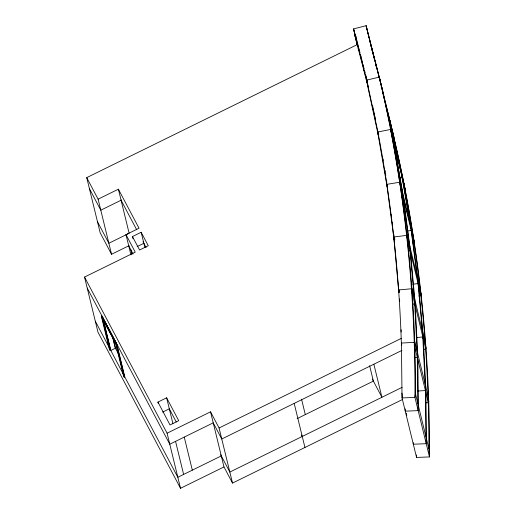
<?xml version="1.0" encoding="UTF-8"?>
<svg xmlns="http://www.w3.org/2000/svg" width="514" height="514" viewBox="0 0 514 514"><rect width="100%" height="100%" fill="white"/><g stroke="black" fill="none" stroke-linecap="round" stroke-linejoin="round"><path stroke-width="0.77" d="M402.224 396.371L402.038 397.92L416.546 457.428L429.46 456.933C430.16 341.347 416.976 225.53 387.903 113.6M378.086 132.651L366.681 80.1L379.293 77.113C403.831 180.677 415.961 287.108 415.415 393.544L414.952 397.425L429.46 456.933L428.849 448.645C429.306 333.708 415.511 218.617 386.342 107.407M129.027 245.673L111.544 254.269L100.159 232.733L86.725 177.632L357.635 44.416M111.544 254.269L98.11 199.169L118.393 189.197L139.031 228.229L125.988 234.641L130.929 254.886M121.593 199.965L100.802 210.187L89.417 188.651M132.471 236.543L141.164 232.27L148.276 245.724L139.59 250.003L132.471 236.543L133.01 238.747M137.161 246.572L143.849 243.289M180.517 488.3L167.089 433.199L210.541 411.83L223.976 466.93L180.517 488.3L97.975 332.166L84.54 277.065L135.24 252.136L125.988 234.641M110.08 350.439L102.164 317.96L102.716 317.691L110.632 350.169L110.08 350.439L109.366 349.09L101.316 316.065L101.868 315.795L102.241 317.331M124.227 377.192L116.177 344.168L116.723 343.898L124.773 376.923L124.227 377.192L123.514 375.85L115.599 343.371L116.145 343.101L102.716 317.691M109.366 349.09L109.919 348.82L95.289 321.147M157.939 402.083L166.626 397.81L178.724 420.69L170.031 424.969L157.939 402.083L158.293 403.554M162.63 412.119L169.543 408.72M402.61 399.442L232.514 483.083L219.08 427.982L401.383 338.341M401.909 350.419L221.765 439.001L213.226 422.849L169.774 444.218L87.232 288.091M221.29 455.912L177.831 477.281L110.671 350.246M297.124 418.621L373.382 381.118L369.63 365.743M402.076 387.363L229.829 472.064L220.641 454.697M357.121 44.699L354.615 34.412L355.245 34.252L358.438 46.665M355.052 36.07L355.682 35.909L355.919 36.899M378.677 133.833L378.105 134.27L378.741 134.128L378.105 134.257L377.861 133.267L366.662 81.379L367.292 81.231L365.518 74.318M367.459 81.925L366.906 82.381L367.536 82.234L366.906 82.381L354.615 34.412M366.662 81.379L367.292 81.238M377.861 133.28L378.497 133.139L377.861 133.267L386.946 185.586L393.897 238.245L394.54 238.155L393.897 238.239L398.716 291.181L399.359 291.11L398.716 291.168L398.973 292.466M401.627 345.594L401.383 344.296C399.192 273.037 391.27 202.015 377.886 131.995L390.589 129.444L391.122 131.648M399.879 178.069L402.121 177.619L402.661 179.823L410.782 226.623L402.121 177.619M378.156 134.559L378.792 134.443M387.228 186.871L386.946 185.58L387.582 185.47M401.601 197.607L403.104 197.357L403.644 199.56L409.864 246.669M407.403 231.037L411.161 230.42L411.701 232.624L417.921 279.732M412.671 242.775L414.175 242.531L413.262 236.53L399.828 181.429L400.747 187.43L414.175 242.531M386.946 185.58L387.588 185.483M394.746 238.843L394.142 239.241L394.784 239.158L394.142 239.241L393.897 238.239M408.489 250.697L409.999 250.504L410.538 252.708L414.843 300.06M412.768 284.236L418.055 283.561L418.595 285.771L422.9 333.117M418.807 295.968L421.069 295.678L420.401 289.639L406.966 234.538L407.641 240.578L421.069 295.678M394.167 239.53L394.81 239.46M412.459 304.127L414.734 303.922L415.273 306.126L417.657 353.638M416.732 337.531L422.791 336.978L423.33 339.182L425.721 386.701M423.536 349.302L425.81 349.096L425.38 343.031L411.945 287.93L412.376 293.995L425.81 349.096M390.589 129.444C407.589 217.692 415.511 307.571 414.952 397.425L402.038 397.92L401.415 343.069L414.316 342.35L414.856 344.553M414.271 357.686L417.31 357.519L417.843 359.723L418.37 405.662M417.773 391L425.367 390.576L425.907 392.78L426.434 438.725M426.1 402.822L428.38 402.7L428.194 396.615L414.759 341.514L414.946 347.599L428.38 402.7M372.316 379.101L381.921 397.271L373.858 364.214M301.506 435.043L302.251 436.45M121.079 200.216L136.698 229.764M143.027 241.728L146.098 247.536M128.68 245.66L133.062 253.948M86.725 177.632L98.11 199.169M210.541 411.83L219.08 427.982M97.474 221.714L108.859 243.25L129.136 233.279L118.393 189.197M223.976 466.93L232.514 483.083M169.312 408.829L176.276 422.007M84.54 277.065L167.089 433.199M101.316 316.065L116.177 344.168M102.164 317.96L115.599 343.371M118.625 354.242L115.264 347.888L113.003 338.61M379.827 79.317L366.122 25.7L353.561 28.9L356.408 40.567M381.491 86.294L369.341 38.923L373.093 54.304M371.114 45.907L382.031 88.498M381.163 86.705L381.754 89.031M382.21 90.702L383.341 95.225M383.74 96.773L384.395 99.221M384.793 100.77L390.087 121.555M386.329 107.458L387.505 112.065M358.83 48.2L360.012 52.807M360.404 54.343L360.995 56.649M361.387 58.185L362.569 62.792M362.961 64.327L364.143 68.94M364.535 70.476L365.126 72.782M357.538 45.059L356.787 42.122L357.538 45.2M358.168 48.798L358.592 50.462M363.34 68.985L363.732 70.54M373.1 54.028L366.122 25.7L369.155 38.145M373.472 55.563L374.597 60.177M375.535 64.025L376.094 66.332M404.557 186.749L405.096 188.953M400.29 184.43L399.751 182.226L386.971 184.32L387.325 185.785M413.719 239.53L414.258 241.734M407.306 237.558L406.767 235.354L393.923 236.993L394.463 239.196M420.735 292.659L421.274 294.863M366.681 80.1L367.221 82.304L353.561 28.9L355.964 38.447M356.864 42.122L357.397 44.326M377.886 131.995L378.24 133.467M412.164 290.963L411.624 288.759L398.742 289.935L399.102 291.399M425.598 346.063L426.132 348.267M428.291 399.654L428.824 401.858M415.415 393.544L428.849 448.645M401.415 343.069L401.768 344.541M401.942 393.062L402.211 396.108M406.214 413.192L406.78 415.498M301.551 399.224L305.303 414.599M294.194 403.387L304.937 447.469M141.164 232.27L144.787 247.131M184.256 437.099L192.32 470.156M130.813 249.695L131.937 254.308M166.626 397.81L172.877 423.44M175.563 441.372L183.626 474.428M124.465 376.332L116.472 343.545L102.241 316.63L102.35 317.067M116.145 343.101L117.089 346.969M118.034 350.837L118.599 353.157M120.482 360.886L121.24 363.983M121.612 365.525L122.743 370.164M116.01 342.909L116.575 345.222M120.514 361.393L121.265 364.477M112.617 336.657L115.438 348.209L110.799 350.49L102.916 318.147M103.096 320.151L104.978 327.848M106.854 335.552L108.004 340.262M108.358 341.714L109.488 346.365M106.739 335.764L107.856 340.371M108.795 344.213L109.36 346.52M392.561 131.462L393.955 137.367L379.133 76.361L380.521 82.266M389.875 120.443L391.27 126.348M381.818 87.38L383.213 93.285M391.482 127.466L401.498 173.867M390.948 125.262L400.959 171.663M382.885 92.199L393.441 140.804M372.644 106.025L373.479 109.9M373.813 111.448L374.481 114.545M374.815 116.1L375.49 119.197M401.286 172.755L402.449 178.711M393.229 139.692L394.386 145.648M382.975 158.922L383.245 160.484M385.005 170.635L385.282 172.196M385.551 173.758L385.821 175.319M384.523 169.344L384.793 170.905M386.56 181.056L386.83 182.618M410.577 225.511L411.489 231.512M402.513 192.448L403.432 198.449M411.161 230.42L417.387 277.528M403.104 197.357L409.324 244.465M391.244 214.826L391.45 216.394M392.285 222.684L392.49 224.258M417.715 278.62L418.383 284.66M409.652 245.563L410.326 251.597M418.055 283.561L422.367 330.913M409.999 250.504L414.303 297.857M416.379 455.173L416.546 457.428L416.52 455.044M422.694 332.012L423.118 338.077M414.631 298.955L415.061 305.014M422.791 336.978L425.181 384.498M414.734 303.922L417.124 351.435M401.1 329.667L401.177 332.031M425.508 385.596L425.695 391.674M417.445 352.533L417.631 358.618M426.164 437.62L426.234 443.71L413.32 444.205L413.307 442.682M425.367 390.576L425.894 436.521M418.107 404.563L418.171 410.647L405.263 411.149L405.238 408.861M417.31 357.519L417.837 403.458M393.878 234.615A1466.686 1373.8 -13.7 0 1 394.052 236.177M394.315 238.528A1466.686 1373.8 -13.7 0 1 394.572 240.873M398.517 284.017A1466.686 1373.8 -13.7 0 1 398.633 285.591M398.915 289.523A1466.686 1373.8 -13.7 0 1 399.134 292.665M399.545 298.955A1466.686 1373.8 -13.7 0 1 399.693 301.32M365.634 75.648A1506.727 1411.309 -13.7 0 1 366.193 77.974M366.566 79.522A1506.727 1411.309 -13.7 0 1 367.298 82.625M367.664 84.174A1506.727 1411.309 -13.7 0 1 368.21 86.5M387.138 184.288A1506.727 1411.309 -13.7 0 1 387.383 185.862M360.603 55.551A1506.727 1411.309 -13.7 0 1 361.201 57.864M403.972 183.774L390.544 128.673L405.135 189.73L403.972 183.774M394.598 146.766L394.065 144.562L402.725 193.56L394.598 146.766"/></g></svg>
